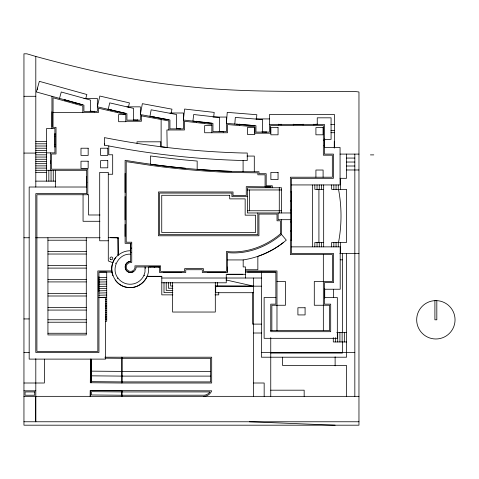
<?xml version="1.0" encoding="UTF-8"?>
<svg xmlns="http://www.w3.org/2000/svg" width="479" height="479" viewBox="0 0 479 479"><rect width="100%" height="100%" fill="white"/><g stroke="black" fill="none" stroke-linecap="round" stroke-linejoin="round"><path stroke-width="0.72" d="M90.196 396.343L90.244 390.553L211.724 390.816A8.754 8.754 0 0 1 203.593 396.343M90.513 359.13L90.309 382.745L91.417 382.745M90.274 396.343L90.327 390.553M90.393 382.745L90.591 359.13M234.812 124.043L235.333 117.433L262.588 119.606L262.588 132.09M236.584 124.181L254.846 125.636M239.237 124.953L239.302 124.121M239.811 125.001L239.877 124.169M256.487 119.115L256.834 114.715L227.25 112.361L226.369 123.366L255.96 125.726L255.96 132.09L269.384 132.09L269.384 114.589L334.54 114.589L334.54 147.454M192.929 121.103L193.678 114.517L219.574 117.451L219.574 131.647M193.582 121.175L211.784 123.235M196.204 122.037L196.294 121.205M196.779 122.103L196.869 121.271M204.437 122.971L204.533 122.139M213.694 116.786L214.191 112.397L184.601 109.044L183.361 120.019L212.945 123.366L212.945 131.647L226.369 131.647L226.369 117.062L212.945 117.062M149.957 116.319L151.16 109.805L176.565 114.505L176.565 128.869M150.861 116.487L168.877 119.822M153.987 117.636L154.136 116.816M171.147 113.505L171.949 109.158L142.359 103.68L140.347 114.541L169.937 120.019L169.937 128.869L183.361 128.869L183.361 113.002L169.937 113.002M104.386 145.131L104.386 137.629L108.781 138.437A827.658 827.658 0 0 0 243.093 153.017L247.26 153.017L247.26 160.519L243.093 160.519A827.658 827.658 0 0 1 108.781 145.939L104.386 145.131L104.638 143.808M107.829 109.236L125.678 113.361M108.218 109.326L109.715 102.871L133.551 108.38L133.551 120.145M110.9 110.517L111.086 109.703M117.66 112.086L117.846 111.266M128.42 107.194L129.414 102.889L99.83 96.045L97.339 106.811L126.929 113.649L126.929 120.145L140.347 120.145L140.347 106.841L126.929 106.841M59.498 98.381L61.264 91.998L90.543 100.105L90.543 111.421M64.725 99.83L82.376 104.721M64.713 100.41L64.934 99.602M67.18 101.093L67.401 100.285M75.167 103.308L75.395 102.5M85.687 98.764L86.867 94.507L39.35 81.34L36.398 91.98L83.915 105.146L83.915 111.421L97.339 111.421L97.339 98.44L83.915 98.44M143.981 275.239L144.993 272.042L145.017 266.965M130.629 250.822L129.516 250.745A18.43 18.43 0 0 0 118.157 255.217C106.14 264.432 112.308 285.676 127.27 287.4C138.802 289.484 150.322 278.604 148.4 266.965M280.514 233.818C265.665 246.374 245.978 253.72 226.405 251.493L226.405 271.389L203.413 271.389L203.413 268.617L184.637 268.617L184.637 271.389L160.633 271.389L160.633 265.857L134.892 265.869L135.036 266.971A4.407 4.407 0 0 1 131.012 271.365A4.407 4.407 0 0 1 126.288 267.737A4.407 4.407 0 0 1 129.492 262.714L131.737 262.42L131.737 242.206L126.211 242.206L126.211 161.627L151.592 165.494A840.028 840.028 0 0 0 185.684 169.428L197.079 170.428A840.028 840.028 0 0 0 231.333 172.506L257.864 172.841L257.864 174.811L265.091 174.811L265.091 186.882L271.234 186.882L246.266 186.648L246.266 195.558L233.01 195.558L233.01 191.971L158.423 191.971L158.423 235.782L258.929 235.782L258.929 214.065L277.024 214.065L277.024 220.795L280.383 220.795L280.383 233.926M281.49 219.687L281.49 234.447C266.677 247.002 247.104 254.678 227.507 252.595L227.507 272.497L202.312 272.497L202.312 269.725L185.744 269.725L185.744 272.497L159.531 272.497L159.531 266.959L136.15 266.971A5.52 5.52 0 0 1 130.629 272.497C123.534 272.761 123.534 261.181 130.629 261.45L130.629 243.314L125.109 243.314L125.109 160.315C169.315 167.656 214.125 172.057 258.971 171.733L258.971 173.709L266.192 173.709L266.192 185.774L272.335 185.774L272.335 187.75M227.507 259.929L243.182 259.929A86.537 86.537 0 0 0 254.888 257.289C266.39 253.822 277.155 247.948 286.292 240.147L281.49 234.447M133.39 271.755L130.629 272.497A5.52 5.52 0 0 1 125.109 266.971A5.52 5.52 0 0 1 130.629 261.45M105.302 321.355L106.715 321.265L106.715 272.066M105.302 319.164L106.715 319.08M105.302 316.978L106.715 316.894M105.302 314.787L106.715 314.709M105.302 312.595L106.715 312.518M105.302 310.404L106.715 310.332M105.302 308.213L106.715 308.147M105.302 306.021L106.715 305.961M105.302 303.83L106.715 303.77M105.302 301.638L106.715 301.584M105.302 299.447L106.715 299.399M98.937 297.465L106.715 297.214M98.937 295.256L106.715 295.028M98.937 293.046L106.715 292.837M98.937 290.837L106.715 290.651M98.937 288.633L106.715 288.466M98.937 286.424L106.715 286.28M98.937 284.215L106.715 284.089M98.937 282.005L106.715 281.903M98.937 279.796L106.715 279.718M98.937 277.586L106.715 277.533M23.95 96.291L35.805 96.291M90.13 111.146L94.674 111.421M51.948 111.793L51.948 127.216M53.049 112.523L98.446 112.523L98.446 108.2L125.821 114.529L125.821 121.708L118.642 121.708L118.642 114.529L125.821 114.529M255.96 118.924L269.384 118.924M133.396 119.87L137.946 120.145M125.821 121.247L141.455 121.247L141.455 115.529M317.631 124.169L313.386 124.444M269.384 124.444L324.445 124.444L324.445 154.094L333.438 154.094L333.438 178.308L291.46 178.308L291.46 253.493L333.57 253.493L333.57 282.61L324.445 282.61L324.445 304.147L330.696 304.147L330.696 331.69L270.755 331.69L270.755 304.147L275.88 304.147L275.88 272.066L245.458 272.066M330.839 124.444L334.54 124.444M211.844 125.576L204.665 125.576L204.665 132.755L227.477 132.755L227.477 124.564L254.852 126.743L254.852 133.198L270.485 133.198L270.485 125.552L323.337 125.552L323.337 155.196L332.33 155.196L332.33 177.206L290.358 177.206L290.358 254.594L332.468 254.594L332.468 281.502L314.29 281.502L314.29 305.255L329.588 305.255L329.588 330.588L270.755 330.588M176.362 128.588L180.565 128.869M330.935 130.492L334.54 130.492M219.059 131.372L223.609 131.647M261.953 131.815L266.504 132.09M330.935 132.701L334.54 132.701M54.911 133.904L54.911 146.933M54.636 134.03L55.474 134.03M54.636 136.311L55.474 136.311M324.445 139.365L331.073 139.365L331.073 117.822L317.248 117.822L317.248 124.444M323.882 139.958L324.72 139.958M323.882 140.682L324.72 140.682M35.805 141.586L46.631 141.586M35.805 143.796L46.631 143.796M54.636 144.52L55.474 144.52M323.882 145.802L324.72 145.802M35.805 146.005L46.631 146.005M324.445 146.083L324.72 138.946M54.636 146.802L55.474 146.802M324.445 147.466L340.066 147.466L340.066 184.936L291.46 184.936M35.805 148.215L46.631 148.215M35.805 150.424L46.631 150.424M35.805 152.633L46.631 152.633M46.631 152.879L54.911 152.879L54.911 128.438L46.631 128.438L46.631 181.134M23.95 153.082L35.805 153.082M340.048 154.094L358.963 154.094M35.805 154.843L46.631 154.843M370.417 154.885L373.782 154.885M247.068 156.07L254.295 156.07L254.295 171.733M35.805 157.052L46.631 157.052M346.551 158.064L354.831 158.064M35.805 159.262L46.631 159.262M50.415 160.92L50.415 163.453M35.805 161.471L46.631 161.471M346.551 162.034L354.831 162.034M35.805 163.68L46.631 163.68M35.805 165.884L46.631 165.884M346.551 166.009L354.831 166.009M35.805 168.093L46.631 168.093M346.551 169.979L358.963 169.979M35.805 170.302L86.681 170.302L86.681 193.642L35.805 193.642L35.805 352.484L98.937 352.484L98.937 272.066L111.99 272.066M35.805 172.512L46.631 172.512M125.109 173.458L125.109 192.474M108.284 174.248L112.685 174.248L112.685 154.777L108.781 154.777L108.781 145.939M86.681 176.631L86.406 187.307M340.048 178.308L346.551 178.308L346.551 154.094M35.805 181.134L55.468 181.134M86.406 182.248L86.968 182.248M86.681 187.014L29.177 187.014L29.177 359.112L105.56 359.112L105.56 297.519L98.937 297.519M323.672 189.355L314.835 189.355L314.835 184.936M247.368 189.959L281.49 189.959M291.46 191.474L291.46 240.542M290.897 191.947L291.735 191.947M125.109 196.618L125.109 219.813M247.368 196.665L231.908 196.665L231.908 193.073L159.531 193.073L159.531 234.674L257.828 234.674L257.828 212.963M290.897 200.438L291.735 200.438M290.897 201.384L291.735 201.384M290.897 209.874L291.735 209.874M247.368 210.754L281.49 210.754M290.897 210.91L291.735 210.91M290.358 212.963L247.368 212.963L247.368 187.75L281.49 187.75L281.49 212.963M100.015 214.987L88.525 214.987L88.525 194.743L36.907 194.743L36.907 351.382L97.83 351.382L97.83 270.958L111.751 270.958M290.358 219.687L278.125 219.687L278.125 212.963M290.897 221.1L291.735 221.1M99.901 221.286L83.059 221.286L83.059 194.743M290.897 222.142L291.735 222.142M125.109 224.513L125.109 236.381M290.897 230.633L291.735 230.633M290.897 231.579L291.735 231.579M108.284 237.68L118.157 237.68L118.157 255.217M23.95 237.752L29.135 237.752M35.805 237.752L100.129 237.752M118.157 237.895L110.763 237.68M117.882 238.291L118.714 238.291M290.897 240.069L291.735 240.069M47.99 240.219L86.286 240.219M108.284 240.775L99.698 240.775L99.698 172.362L108.284 172.362L108.284 260.923L112.9 262.761M323.672 242.446L314.835 242.446L314.835 246.865M130.629 243.625L130.629 252.684M130.354 243.853L131.192 243.853M291.46 246.865L340.198 246.865L340.198 289.232L324.445 289.232M130.354 247.93L131.192 247.93M130.354 248.379L131.192 248.379M47.99 251.559L86.286 251.559M130.354 252.457L131.192 252.457M339.856 253.493L358.963 253.493M47.99 254.026L86.286 254.026M117.882 254.696L118.714 254.696M118.157 254.918L117.912 237.68M340.198 259.816L342.407 259.816M47.99 265.641L86.286 265.641M227.507 267.078L227.507 271.832M47.99 268.108L86.286 268.108M245.458 269.737L257.852 269.737L257.852 256.319M245.458 270.958L276.982 270.958L276.982 330.588M245.458 274.293L226.262 274.293L226.262 282.796L161.794 282.796M161.794 276.521L147.394 276.311M98.937 276.73L98.937 291.448M161.794 278.018L261.402 278.018M47.99 279.449L86.286 279.449M276.982 281.502L285.478 281.502L285.478 305.255L271.856 305.255L271.856 330.588M47.99 281.915L86.286 281.915M172.859 286.023L170.632 286.023L170.632 282.382M215.197 286.023L253.636 286.167L226.112 279.97M215.694 286.167L261.402 286.167M172.853 288.232L168.422 288.232L168.422 282.394M172.859 290.442L166.213 290.442L166.213 282.4M172.865 292.651L164.004 292.651L164.004 282.406M253.636 292.705L215.694 292.705L215.694 286.023M47.99 293.531L86.286 293.531M172.889 294.86L161.794 294.86L161.794 276.311L147.149 276.311L147.053 276.634A18.501 18.501 0 0 1 115.194 280.017M215.035 294.86L218.735 294.86L218.735 292.705M47.99 295.998L86.286 295.998M275.88 297.519L264.127 297.519L264.127 338.318L337.324 338.318L337.324 297.519L324.445 297.519M47.99 307.614L86.286 307.614M47.99 310.075L86.286 310.075M23.95 318.93L29.135 318.93M47.99 319.762L86.286 319.762M47.99 322.229L86.286 322.229M261.402 324.115L252.535 324.115L252.535 292.705M336.803 332.636L346.551 332.636M253.636 333.013L261.642 333.013M47.99 333.27L86.286 333.27M346.551 341.952L333.294 341.952L333.294 337.653M23.95 352.484L29.135 352.484M261.402 352.484L354.831 352.484M270.755 353.065L342.407 353.065L342.407 341.952M104.847 357.208L211.688 357.208L211.688 383.008L121.834 383.008L121.834 357.208M121.834 358.316L210.58 358.316L210.58 381.901L121.834 381.901M91.543 359.202L91.543 381.637L91.417 359.214M121.834 371.411L210.58 371.411M121.834 376.105L210.58 376.105M23.95 383.008L44.361 383.008L44.361 359.184M253.636 383.008L264.163 383.008L264.163 396.343M270.755 390.187L304.165 390.187L304.165 396.343M23.95 390.816L35.805 390.816M121.834 391.924L209.88 391.924L209.557 392.373A7.646 7.646 0 0 1 204.353 395.199L121.834 395.235M23.95 396.343L358.963 396.343M23.95 421.765L358.963 421.765M105.188 358.166L122.037 358.316L122.037 371.584M91.543 371.147L122.001 371.411L122.001 376.105L91.543 375.841M91.417 381.637L122.037 381.901L122.037 376.003M91.333 382.745L121.917 383.008L121.917 381.901M90.244 390.553L121.917 390.816L121.917 396.343M121.917 391.924L91.417 391.66L91.417 394.971L121.917 395.235M249.331 421.765L335.12 425.19M130.629 254.181C118.624 253.205 110.415 268.545 117.918 278.03M141.455 115.87L168.836 120.936L168.836 129.971M35.805 56.45C85.034 69.868 134.91 81.316 185.78 86.304C241.853 92.698 298.381 91.112 354.7 91.471L358.963 91.974L358.963 425.19L23.95 425.19L23.95 53.81L26.866 53.81L35.805 56.45L35.805 187.02M159.22 266.959L149.711 266.965M158.986 266.402L158.986 267.24M154.705 266.402L154.705 267.24M154.226 266.402L154.226 267.24M149.951 266.402L149.951 267.24M436.818 300.674L436.818 319.798L434.902 319.798L434.902 300.674M354.831 154.094L354.831 396.343M346.551 253.493L346.551 357.208L261.402 357.208L261.402 272.066M346.551 396.343L346.551 365.495L282.58 365.495L282.58 357.208M344.341 332.636L344.341 341.952M342.407 253.493L342.407 332.636M342.132 332.636L342.132 341.952M340.473 178.308L340.473 189.355M340.473 242.446L340.473 253.493M339.922 332.636L339.922 341.952M338.264 184.936L338.264 189.355M338.264 242.446L338.264 246.865M337.713 332.636L337.713 341.952M336.054 184.936L336.054 189.355M336.054 242.446L336.054 246.865M335.504 337.653L335.504 341.952M335.12 356.819L335.12 365.866M334.264 141.407L334.264 148.125M333.851 184.936L333.851 189.355M333.851 242.446L333.851 246.865M333.57 289.292L333.57 297.465M331.642 184.936L331.642 189.355L346.551 189.355L346.551 242.446L331.642 242.446L331.642 246.865M324.72 288.879L324.72 298.034M323.672 184.936L323.672 246.865M323.337 254.594L323.337 330.588M323.097 177.206L323.097 170.027L315.918 170.027L315.918 177.206M321.463 184.936L321.463 189.355M321.463 242.446L321.463 246.865M319.254 184.936L319.254 189.355M319.254 242.446L319.254 246.865M318.924 189.355L318.924 242.446M317.044 184.936L317.044 189.355M317.044 242.446L317.044 246.865M313.907 124.169L313.907 125.007M312.452 185.008L312.452 246.793M303.566 124.444L293.232 124.444M303.051 124.169L303.051 125.007M293.747 124.169L293.747 125.007M281.185 124.444L278.646 124.444M281.059 124.169L281.059 125.007M279.281 187.75L279.281 212.963M278.778 124.169L278.778 125.007M275.515 272.066L247.475 272.066M270.755 337.587L270.755 396.343M266.114 131.815L266.114 132.653M253.636 278.018L253.636 396.343M249.577 189.959L249.577 210.754M245.458 278.018L245.458 266.929L243.182 266.929L243.182 259.929M243.093 160.519L243.093 171.733M242.841 274.293L227.381 274.293M225.789 272.497L207.724 272.497M223.22 131.372L223.22 132.21M217.424 282.382L217.424 286.023M215.311 282.329L215.311 312.039L172.59 312.039L172.59 282.329M211.844 132.755L211.844 124.354L184.463 121.259L184.463 129.971L166.896 129.971L167.171 147.508L161.124 146.825L161.124 119.51M181.733 272.497L163.662 272.497M160.77 146.969L160.77 141.814L137.024 141.814L137.024 143.293M150.454 164.213L150.454 155.932L151.741 156.112A838.921 838.921 0 0 0 185.786 160.046L197.168 161.046L197.168 169.327A838.921 838.921 0 0 0 231.375 171.398M137.557 119.87L137.557 120.702M121.917 357.208L121.917 358.316M121.834 390.816L121.834 396.343M106.087 272.066L99.74 272.066M94.291 111.146L94.291 111.984M87.789 194.743L87.789 169.201L51.522 169.201L51.522 153.987L56.019 153.987L56.019 127.336L53.049 127.336L53.049 97.74L82.813 105.991L82.813 112.523M86.286 237.752L86.286 334.929L47.93 334.929L47.93 237.752M55.468 170.302L55.468 187.02M53.259 170.302L53.259 181.134M51.948 96.291L51.948 128.438M51.049 170.302L51.049 181.134M50.415 152.879L50.415 170.302M48.84 170.302L48.84 181.134M37.59 88.07L37.59 89.543M35.805 358.675L35.805 421.765M35.697 396.343L35.697 421.765M112.882 275.772A18.501 18.501 0 0 1 115.756 257.498M338.527 189.355A143.047 143.047 0 0 1 338.527 242.446M283.191 242.679A86.537 86.537 0 0 1 258.696 256.049M185.786 168.327A838.921 838.921 0 0 1 151.741 164.399M115.667 263.127A0.826 0.826 0 0 1 115.667 263.558M145.359 268.348A0.826 0.826 0 0 1 145.4 267.713M117.589 278.407A0.826 0.826 0 0 1 117.666 278.604M144.365 275.581A0.826 0.826 0 0 1 144.448 275.383M143.981 275.239A15.13 15.13 0 0 1 117.912 278.036M435.86 300.608L433.357 300.776A19.19 19.19 0 0 0 419.676 330.109A19.19 19.19 0 0 0 452.044 330.109A19.19 19.19 0 0 0 438.363 300.776L435.86 300.608M254.732 127.378L247.553 127.378L247.553 134.557L254.732 134.557L254.732 127.378M278.054 127.63L270.875 127.63L270.875 134.809L278.054 134.809L278.054 127.63M323.097 127.63L315.918 127.63L315.918 134.809L323.097 134.809L323.097 127.63M88.166 148.221L80.987 148.221L80.987 155.4L88.166 155.4L88.166 148.221M107.775 148.221L100.596 148.221L100.596 155.4L107.775 155.4L107.775 148.221M107.775 160.645L100.596 160.645L100.596 167.824L107.775 167.824L107.775 160.645M88.166 161.201L80.987 161.201L80.987 168.38L88.166 168.38L88.166 161.201M278.054 172.362L270.875 172.362L270.875 179.541L278.054 179.541L278.054 172.362M229.698 195.282L161.74 195.282L161.74 232.465L255.618 232.465L255.618 215.173L245.158 215.173L245.158 198.875L229.698 198.875L229.698 195.282M305.087 307.752L297.908 307.752L297.908 314.931L305.087 314.931L305.087 307.752M34.698 391.924L25.052 391.924L25.052 395.235L34.698 395.235L34.698 391.924M110.445 259.39A1.383 1.383 0 0 0 112.727 258.666A1.383 1.383 0 0 0 110.954 257.055A1.383 1.383 0 0 0 110.445 259.39"/></g></svg>
